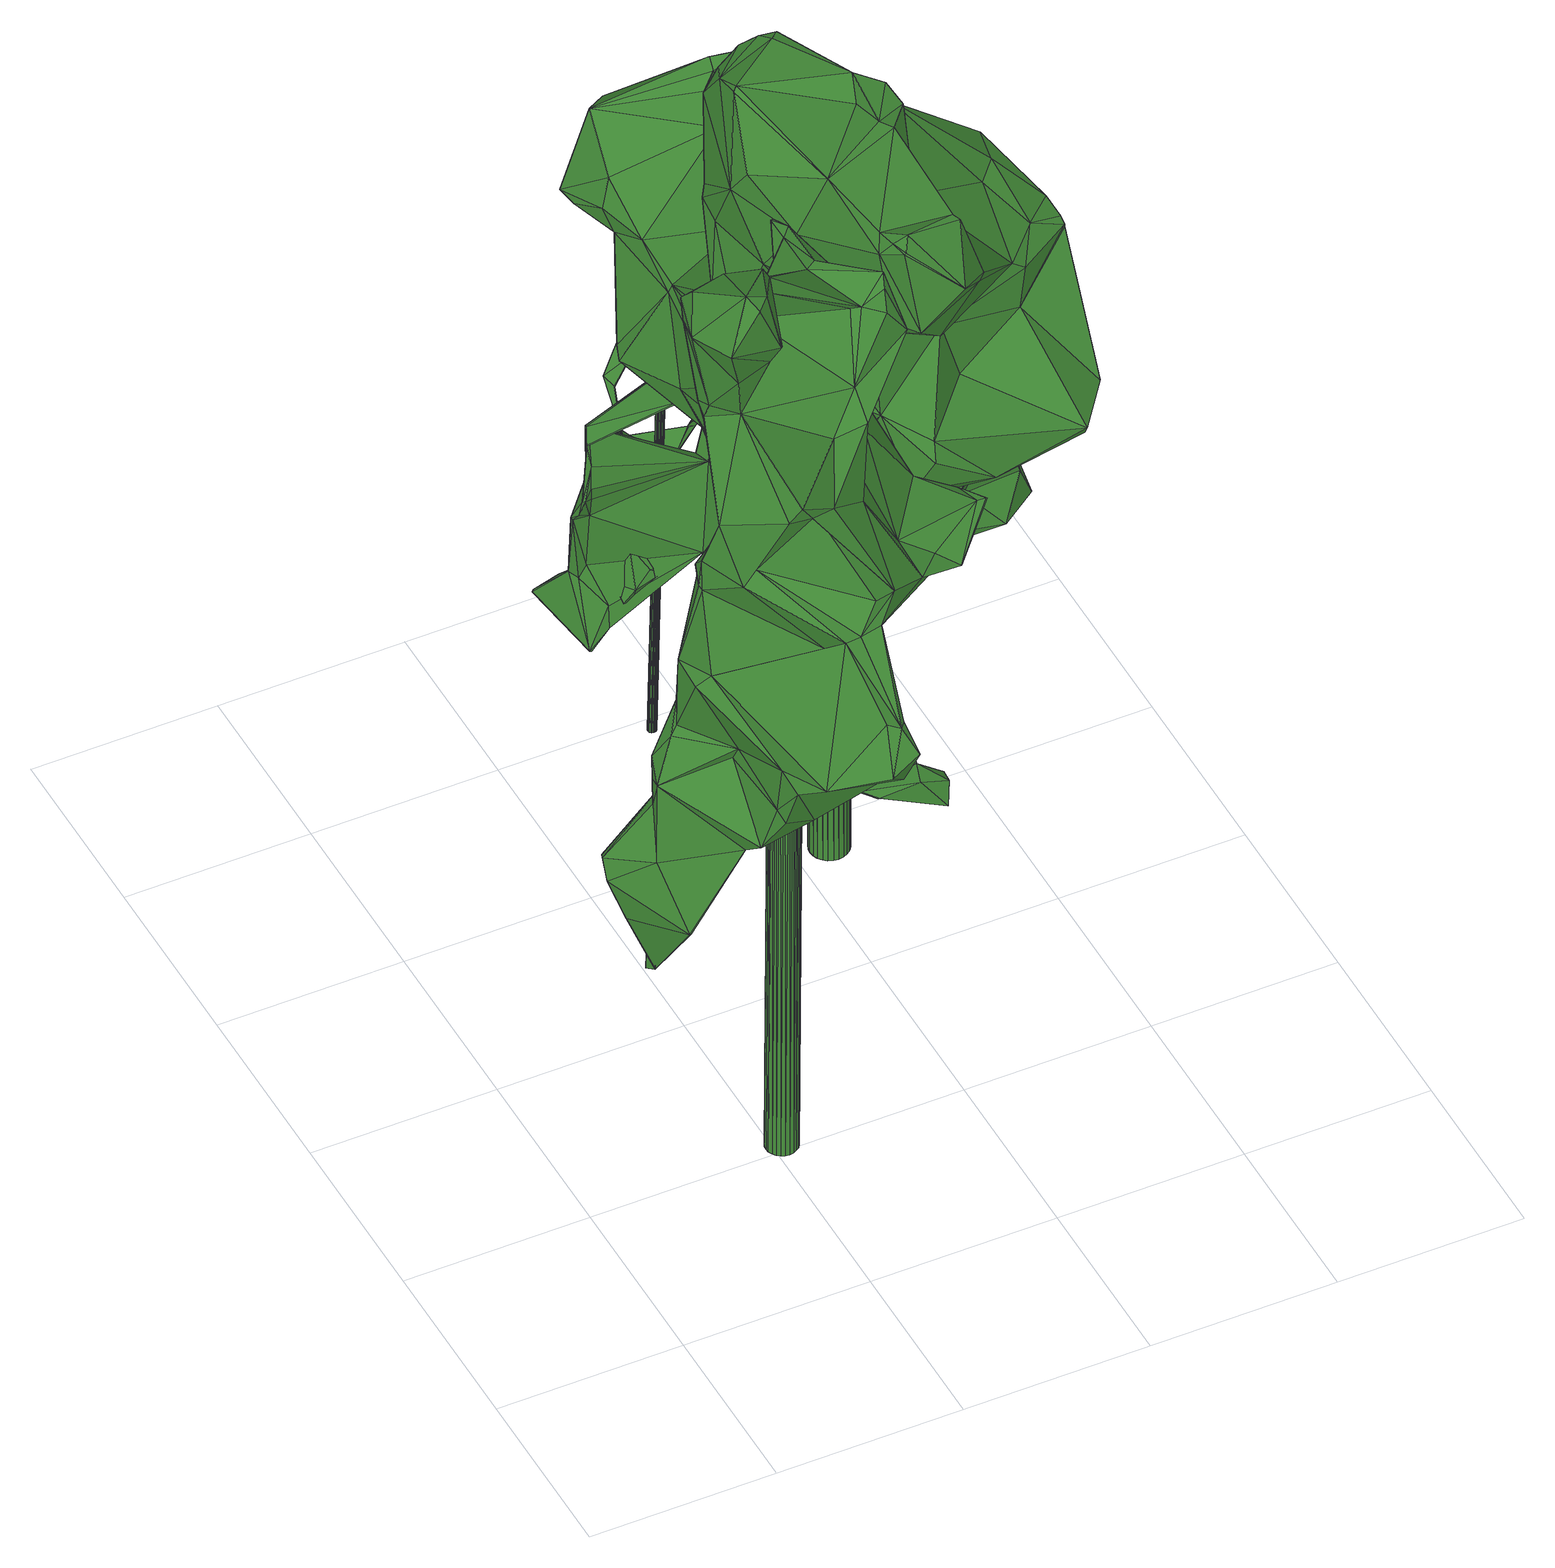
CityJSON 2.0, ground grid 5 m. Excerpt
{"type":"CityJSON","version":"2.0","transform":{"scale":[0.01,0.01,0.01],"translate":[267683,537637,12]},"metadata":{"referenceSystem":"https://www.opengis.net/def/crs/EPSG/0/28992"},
"CityObjects":{
"tree1":{"type":"SolitaryVegetationObject","attributes":{"gtid":11,"crown_width_m":8.42,"crown_median_z":32.4,"crown_r50_m":0.571,"crown_porosity":0.891,"trunk_H_m":19.71,"trunk_DBH_m":0.84,"trunk_radius_m":0.42,"trunk_base_height_m":12.69,"original_gtid":"11"},"geometry":[{"type":"Solid","lod":"3","boundaries":[[[[0,1,2]],[[3,4,5]],[[6,7,8]],[[9,10,11]],[[12,13,14]],[[15,16,17]],[[18,19,20]],[[21,22,23]],[[5,24,25]],[[26,27,28]],[[29,28,27]],[[30,31,32]],[[33,34,35]],[[36,37,38]],[[26,28,39]],[[40,31,41]],[[8,42,6]],[[43,44,45]],[[46,47,48]],[[49,50,51]],[[52,47,46]],[[53,54,55]],[[18,56,57]],[[58,47,59]],[[60,61,62]],[[63,62,61]],[[5,64,24]],[[65,0,66]],[[49,51,67]],[[68,34,69]],[[68,69,57]],[[45,10,43]],[[70,71,59]],[[13,42,8]],[[54,72,73]],[[74,11,45]],[[74,75,11]],[[73,76,77]],[[43,10,9]],[[23,29,27]],[[78,79,37]],[[80,81,82]],[[70,47,52]],[[83,84,85]],[[86,87,88]],[[57,61,18]],[[89,90,91]],[[92,81,80]],[[29,23,93]],[[94,95,96]],[[27,26,93]],[[27,93,97]],[[98,99,49]],[[100,99,98]],[[39,93,26]],[[101,97,93]],[[21,102,103]],[[20,56,18]],[[25,24,104]],[[44,105,45]],[[36,38,106]],[[4,107,100]],[[107,4,3]],[[36,76,37]],[[108,109,110]],[[39,29,93]],[[29,39,28]],[[111,6,42]],[[24,64,104]],[[112,113,41]],[[111,114,115]],[[113,97,101]],[[93,22,101]],[[116,87,108]],[[117,110,109]],[[118,9,119]],[[9,75,119]],[[120,121,122]],[[109,108,86]],[[50,123,124]],[[103,102,125]],[[53,55,78]],[[126,106,79]],[[126,127,106]],[[126,55,128]],[[43,115,114]],[[111,44,114]],[[43,114,44]],[[20,19,74]],[[15,129,16]],[[130,16,129]],[[131,63,132]],[[51,1,67]],[[130,17,16]],[[85,133,71]],[[85,95,133]],[[111,42,44]],[[134,135,136]],[[137,83,138]],[[43,118,115]],[[9,118,43]],[[130,139,17]],[[140,139,130]],[[141,142,119]],[[141,119,75]],[[119,135,118]],[[92,25,104]],[[92,80,25]],[[143,144,112]],[[32,145,122]],[[146,8,140]],[[59,47,70]],[[85,84,95]],[[147,148,149]],[[150,73,77]],[[95,84,96]],[[142,63,136]],[[99,35,123]],[[151,148,152]],[[70,52,153]],[[126,79,55]],[[154,155,156]],[[154,156,157]],[[13,12,42]],[[149,148,151]],[[105,12,20]],[[152,148,158]],[[158,148,2]],[[102,23,143]],[[107,76,36]],[[102,117,125]],[[44,42,12]],[[117,109,125]],[[159,3,160]],[[1,161,155]],[[151,162,163]],[[93,23,22]],[[97,144,27]],[[143,27,144]],[[112,102,143]],[[104,164,98]],[[64,164,104]],[[74,19,75]],[[165,166,48]],[[79,38,37]],[[111,115,6]],[[167,87,168]],[[58,169,165]],[[58,165,48]],[[69,34,36]],[[36,106,69]],[[4,98,164]],[[4,164,64]],[[112,144,113]],[[21,23,102]],[[23,27,143]],[[97,113,144]],[[96,170,133]],[[133,94,96]],[[129,140,130]],[[37,53,78]],[[5,4,64]],[[151,163,171]],[[60,18,61]],[[100,98,4]],[[150,54,73]],[[172,54,150]],[[173,122,145]],[[48,140,129]],[[157,174,13]],[[153,71,70]],[[155,2,1]],[[146,140,48]],[[133,170,175]],[[136,63,131]],[[83,137,175]],[[8,157,13]],[[165,176,158]],[[84,170,96]],[[162,177,160]],[[84,83,170]],[[167,149,171]],[[149,167,168]],[[79,78,55]],[[134,7,6]],[[151,171,149]],[[163,80,171]],[[101,40,113]],[[54,53,72]],[[34,107,36]],[[152,162,151]],[[167,80,88]],[[178,121,116]],[[173,145,82]],[[98,89,104]],[[104,179,92]],[[133,95,94]],[[174,14,13]],[[170,83,175]],[[40,32,31]],[[155,154,166]],[[88,80,180]],[[25,160,3]],[[155,166,165]],[[3,5,25]],[[116,168,87]],[[155,165,2]],[[2,165,158]],[[92,179,173]],[[92,173,81]],[[71,169,59]],[[139,136,131]],[[162,181,177]],[[105,74,45]],[[68,124,123]],[[68,123,34]],[[20,14,51]],[[51,14,174]],[[20,12,14]],[[80,163,25]],[[182,66,0]],[[65,66,67]],[[37,73,53]],[[156,174,157]],[[65,1,0]],[[9,11,75]],[[52,183,184]],[[108,30,178]],[[110,30,108]],[[21,185,180]],[[146,154,8]],[[157,8,154]],[[127,186,61]],[[182,147,168]],[[0,147,182]],[[10,45,11]],[[186,184,183]],[[19,187,141]],[[19,141,75]],[[155,161,156]],[[17,132,188]],[[63,188,132]],[[131,17,139]],[[8,7,140]],[[48,47,58]],[[100,107,34]],[[82,180,80]],[[21,103,185]],[[104,89,179]],[[189,179,89]],[[32,121,178]],[[113,40,41]],[[52,190,153]],[[184,190,52]],[[71,133,169]],[[59,169,58]],[[6,115,134]],[[136,139,7]],[[136,7,134]],[[48,154,146]],[[3,159,107]],[[44,12,105]],[[123,35,34]],[[57,69,191]],[[127,57,191]],[[22,180,101]],[[22,21,180]],[[168,147,149]],[[61,57,127]],[[168,116,182]],[[128,54,172]],[[80,167,171]],[[82,145,32]],[[136,135,119]],[[67,192,49]],[[88,180,185]],[[83,85,193]],[[184,186,127]],[[73,37,76]],[[50,20,51]],[[124,20,50]],[[1,65,67]],[[48,166,154]],[[105,20,74]],[[158,194,152]],[[91,98,49]],[[191,69,106]],[[191,106,127]],[[91,192,89]],[[91,49,192]],[[192,66,182]],[[2,148,0]],[[147,0,148]],[[102,112,110]],[[112,41,110]],[[192,67,66]],[[62,142,60]],[[142,136,119]],[[152,194,195]],[[153,190,138]],[[137,138,190]],[[137,190,126]],[[18,60,142]],[[18,142,187]],[[133,175,169]],[[73,72,53]],[[172,126,128]],[[182,189,89]],[[182,89,192]],[[124,56,20]],[[109,86,88]],[[88,185,109]],[[120,122,189]],[[153,193,71]],[[85,71,193]],[[138,193,153]],[[138,83,193]],[[131,132,17]],[[102,110,117]],[[159,177,181]],[[160,177,159]],[[127,126,190]],[[127,190,184]],[[106,38,79]],[[32,180,82]],[[40,180,32]],[[178,30,32]],[[101,180,40]],[[122,179,189]],[[137,196,175]],[[158,175,196]],[[63,61,188]],[[120,189,182]],[[178,116,108]],[[158,196,126]],[[49,99,50]],[[123,50,99]],[[99,33,35]],[[186,188,61]],[[183,188,186]],[[15,188,183]],[[120,116,121]],[[182,116,120]],[[108,87,86]],[[88,87,167]],[[52,46,183]],[[185,103,125]],[[185,125,109]],[[129,15,46]],[[46,48,129]],[[63,142,62]],[[183,46,15]],[[18,187,19]],[[140,7,139]],[[17,188,15]],[[76,107,159]],[[76,159,77]],[[34,33,100]],[[99,100,33]],[[41,31,110]],[[30,110,31]],[[162,160,163]],[[25,163,160]],[[68,56,124]],[[126,194,158]],[[162,152,181]],[[68,57,56]],[[77,181,195]],[[152,195,181]],[[77,159,181]],[[175,176,169]],[[118,135,115]],[[51,161,1]],[[134,115,135]],[[187,142,141]],[[174,161,51]],[[156,161,174]],[[91,90,98]],[[98,90,89]],[[169,176,165]],[[158,176,175]],[[128,55,54]],[[150,194,172]],[[77,194,150]],[[77,195,194]],[[126,172,194]],[[137,126,196]],[[82,81,173]],[[121,32,122]],[[122,173,179]],[[197,198,199]],[[197,199,200]],[[200,199,201]],[[200,201,202]],[[199,198,203]],[[199,203,201]],[[201,203,204]],[[201,204,202]],[[203,198,205]],[[203,205,204]],[[204,205,206]],[[204,206,202]],[[205,198,207]],[[205,207,206]],[[206,207,208]],[[206,208,202]],[[207,198,209]],[[207,209,208]],[[208,209,210]],[[208,210,202]],[[209,198,211]],[[209,211,210]],[[210,211,212]],[[210,212,202]],[[211,198,213]],[[211,213,212]],[[212,213,214]],[[212,214,202]],[[213,198,215]],[[213,215,214]],[[214,215,216]],[[214,216,202]],[[215,198,217]],[[215,217,216]],[[216,217,218]],[[216,218,202]],[[217,198,219]],[[217,219,218]],[[218,219,220]],[[218,220,202]],[[219,198,221]],[[219,221,220]],[[220,221,222]],[[220,222,202]],[[221,198,223]],[[221,223,222]],[[222,223,224]],[[222,224,202]],[[223,198,225]],[[223,225,224]],[[224,225,226]],[[224,226,202]],[[225,198,227]],[[225,227,226]],[[226,227,228]],[[226,228,202]],[[227,198,229]],[[227,229,228]],[[228,229,230]],[[228,230,202]],[[229,198,231]],[[229,231,230]],[[230,231,232]],[[230,232,202]],[[231,198,233]],[[231,233,232]],[[232,233,234]],[[232,234,202]],[[233,198,235]],[[233,235,234]],[[234,235,236]],[[234,236,202]],[[235,198,237]],[[235,237,236]],[[236,237,238]],[[236,238,202]],[[237,198,239]],[[237,239,238]],[[238,239,240]],[[238,240,202]],[[239,198,241]],[[239,241,240]],[[240,241,242]],[[240,242,202]],[[241,198,243]],[[241,243,242]],[[242,243,244]],[[242,244,202]],[[243,198,245]],[[243,245,244]],[[244,245,246]],[[244,246,202]],[[245,198,197]],[[245,197,246]],[[246,197,200]],[[246,200,202]]]]}]},
"tree2":{"type":"SolitaryVegetationObject","attributes":{"gtid":12,"crown_width_m":12.71,"crown_median_z":27.06,"crown_r50_m":0.659,"crown_porosity":0.856,"trunk_H_m":14.02,"trunk_DBH_m":1.04,"trunk_radius_m":0.52,"trunk_base_height_m":13.04,"original_gtid":"12"},"geometry":[{"type":"Solid","lod":"3","boundaries":[[[[247,248,249]],[[250,251,252]],[[253,254,255]],[[256,257,258]],[[259,260,261]],[[257,256,262]],[[263,264,265]],[[252,266,250]],[[267,268,269]],[[270,271,248]],[[272,273,274]],[[275,276,277]],[[275,277,278]],[[279,280,274]],[[281,282,283]],[[272,274,280]],[[284,285,286]],[[284,286,287]],[[288,289,290]],[[291,272,280]],[[292,293,294]],[[279,291,280]],[[295,285,296]],[[297,298,299]],[[256,300,301]],[[258,300,256]],[[302,303,304]],[[305,306,307]],[[274,308,279]],[[309,310,311]],[[312,313,261]],[[252,251,314]],[[315,316,317]],[[317,318,315]],[[319,320,321]],[[322,323,324]],[[325,326,327]],[[258,328,300]],[[329,328,258]],[[330,267,331]],[[253,332,333]],[[320,319,334]],[[335,336,337]],[[338,252,339]],[[340,341,342]],[[254,330,331]],[[343,311,247]],[[343,344,311]],[[345,346,347]],[[329,325,328]],[[263,325,329]],[[345,348,349]],[[350,250,266]],[[319,321,317]],[[350,251,250]],[[274,273,308]],[[351,352,353]],[[354,355,356]],[[270,357,358]],[[359,268,360]],[[269,268,359]],[[317,324,318]],[[361,362,363]],[[361,304,362]],[[364,365,257]],[[258,257,365]],[[366,367,368]],[[369,367,366]],[[370,371,372]],[[373,374,375]],[[261,260,359]],[[376,377,378]],[[377,379,378]],[[301,380,381]],[[364,329,365]],[[258,365,329]],[[252,338,266]],[[314,251,382]],[[383,368,384]],[[385,277,276]],[[386,387,388]],[[389,390,391]],[[392,317,316]],[[300,328,327]],[[300,327,301]],[[290,305,393]],[[394,395,310]],[[396,397,323]],[[366,398,399]],[[400,401,402]],[[288,403,289]],[[374,404,405]],[[383,406,407]],[[408,409,410]],[[411,412,388]],[[264,262,413]],[[264,329,364]],[[414,407,406]],[[415,416,417]],[[354,356,249]],[[354,249,418]],[[315,254,331]],[[419,295,420]],[[290,303,302]],[[290,302,421]],[[290,421,403]],[[290,403,288]],[[302,361,421]],[[393,303,290]],[[364,257,262]],[[364,262,264]],[[263,329,264]],[[373,375,366]],[[325,263,326]],[[422,423,424]],[[425,372,426]],[[427,428,429]],[[430,431,432]],[[290,289,305]],[[424,289,433]],[[434,435,436]],[[437,436,435]],[[356,376,247]],[[403,421,438]],[[429,376,439]],[[416,415,397]],[[393,305,307]],[[440,376,356]],[[441,442,443]],[[410,272,408]],[[385,276,444]],[[389,400,279]],[[445,298,297]],[[440,356,355]],[[440,355,422]],[[355,423,422]],[[355,354,423]],[[446,447,377]],[[448,449,411]],[[450,248,247]],[[451,452,453]],[[454,453,452]],[[301,381,455]],[[391,352,389]],[[353,456,351]],[[299,457,297]],[[448,458,434]],[[342,341,459]],[[460,461,462]],[[463,269,359]],[[464,269,463]],[[465,447,466]],[[360,299,359]],[[292,457,360]],[[467,295,296]],[[377,376,440]],[[468,449,405]],[[448,405,449]],[[278,277,385]],[[469,342,470]],[[345,271,346]],[[389,352,351]],[[391,390,384]],[[419,285,295]],[[471,428,472]],[[407,373,368]],[[473,474,475]],[[376,378,476]],[[477,445,478]],[[462,461,415]],[[417,462,415]],[[252,314,339]],[[351,456,401]],[[402,401,456]],[[479,323,322]],[[479,322,251]],[[353,367,480]],[[368,373,366]],[[481,479,251]],[[481,251,350]],[[380,409,482]],[[369,425,426]],[[483,481,484]],[[294,485,486]],[[429,428,343]],[[377,487,446]],[[488,310,309]],[[489,310,488]],[[489,488,309]],[[490,491,492]],[[444,399,398]],[[444,398,493]],[[284,494,396]],[[284,396,285]],[[366,260,259]],[[495,260,366]],[[414,326,265]],[[273,326,414]],[[396,323,483]],[[394,310,489]],[[460,462,287]],[[496,497,498]],[[470,459,499]],[[347,358,357]],[[342,459,470]],[[389,401,400]],[[418,249,271]],[[254,333,330]],[[259,313,425]],[[345,500,271]],[[418,271,500]],[[411,501,357]],[[411,357,448]],[[490,437,491]],[[502,503,504]],[[502,504,485]],[[291,505,465]],[[265,506,507]],[[429,508,427]],[[501,348,345]],[[311,509,510]],[[395,510,509]],[[349,500,345]],[[433,363,424]],[[319,317,392]],[[412,511,386]],[[462,417,512]],[[513,514,515]],[[383,407,368]],[[384,368,367]],[[343,247,429]],[[451,476,378]],[[477,298,445]],[[265,326,263]],[[348,411,388]],[[486,516,517]],[[387,289,518]],[[424,518,289]],[[351,401,389]],[[427,508,472]],[[384,353,391]],[[311,510,247]],[[426,519,367]],[[480,367,519]],[[455,307,306]],[[455,306,262]],[[434,520,282]],[[521,483,522]],[[291,408,272]],[[420,471,419]],[[423,518,424]],[[276,456,480]],[[276,480,519]],[[523,524,525]],[[466,408,291]],[[526,404,374]],[[485,255,315]],[[502,485,315]],[[306,525,507]],[[385,493,335]],[[306,506,413]],[[349,518,354]],[[287,286,460]],[[366,527,369]],[[475,332,473]],[[476,439,376]],[[289,403,438]],[[433,438,421]],[[397,502,324]],[[397,415,502]],[[356,247,249]],[[251,317,382]],[[321,382,317]],[[458,435,434]],[[262,306,413]],[[376,429,247]],[[360,457,299]],[[528,441,529]],[[530,412,449]],[[327,328,325]],[[433,361,363]],[[361,433,421]],[[380,301,327]],[[363,531,424]],[[262,256,455]],[[256,301,455]],[[293,360,268]],[[393,455,303]],[[307,455,393]],[[532,297,457]],[[532,457,292]],[[532,445,297]],[[528,529,533]],[[391,353,352]],[[445,532,534]],[[478,445,534]],[[259,527,366]],[[305,525,306]],[[495,463,260]],[[463,359,260]],[[315,535,316]],[[520,535,315]],[[397,396,494]],[[397,494,416]],[[425,369,527]],[[346,270,358]],[[347,346,358]],[[536,331,267]],[[450,270,248]],[[537,538,498]],[[539,396,483]],[[357,501,347]],[[540,474,473]],[[293,474,540]],[[525,541,523]],[[305,541,525]],[[461,460,503]],[[333,254,253]],[[251,322,317]],[[475,268,267]],[[267,330,475]],[[430,542,490]],[[491,437,394]],[[408,466,409]],[[275,456,276]],[[451,453,476]],[[482,362,304]],[[269,464,267]],[[543,406,390]],[[429,439,544]],[[407,545,373]],[[261,313,259]],[[316,546,547]],[[333,475,330]],[[455,381,548]],[[526,523,404]],[[430,490,492]],[[430,492,549]],[[312,261,516]],[[486,312,516]],[[472,428,427]],[[436,490,550]],[[306,507,506]],[[409,362,482]],[[466,551,409]],[[433,289,438]],[[409,551,531]],[[316,542,546]],[[539,521,489]],[[294,293,552]],[[504,499,485]],[[385,335,508]],[[448,434,553]],[[448,553,405]],[[529,536,464]],[[413,506,264]],[[506,265,264]],[[394,458,395]],[[554,343,428]],[[321,339,382]],[[426,367,369]],[[384,367,353]],[[382,339,314]],[[555,556,370]],[[549,431,430]],[[441,336,557]],[[345,347,501]],[[387,518,349]],[[331,283,315]],[[536,283,331]],[[515,371,556]],[[442,441,528]],[[453,454,439]],[[486,555,312]],[[486,499,555]],[[363,362,531]],[[454,558,514]],[[434,282,553]],[[281,553,282]],[[513,559,454]],[[407,414,507]],[[265,507,414]],[[496,538,340]],[[335,493,557]],[[454,544,439]],[[471,472,560]],[[560,472,561]],[[317,322,324]],[[423,354,518]],[[292,294,534]],[[499,459,555]],[[441,557,493]],[[556,555,459]],[[562,460,560]],[[498,563,537]],[[484,522,483]],[[562,560,561]],[[564,465,505]],[[564,505,379]],[[309,565,489]],[[467,565,309]],[[523,541,530]],[[359,516,261]],[[299,516,359]],[[249,248,271]],[[348,501,411]],[[514,278,426]],[[353,480,456]],[[561,337,562]],[[566,337,561]],[[310,395,509]],[[310,509,311]],[[489,521,316]],[[550,316,521]],[[475,474,268]],[[293,268,474]],[[561,496,566]],[[378,379,402]],[[379,377,465]],[[283,520,315]],[[521,522,492]],[[327,326,410]],[[294,255,485]],[[389,279,308]],[[465,466,291]],[[279,505,291]],[[450,247,510]],[[399,495,366]],[[259,425,527]],[[316,535,489]],[[340,469,562]],[[513,340,538]],[[342,469,340]],[[549,492,522]],[[450,510,395]],[[344,343,554]],[[567,443,566]],[[378,402,451]],[[311,344,309]],[[271,270,346]],[[339,321,320]],[[540,332,552]],[[556,459,341]],[[287,512,416]],[[416,512,417]],[[287,462,512]],[[498,454,563]],[[284,416,494]],[[287,416,284]],[[407,526,545]],[[568,449,468]],[[298,477,517]],[[520,283,282]],[[530,541,569]],[[305,569,541]],[[299,517,516]],[[292,534,532]],[[478,517,477]],[[478,534,517]],[[390,406,384]],[[383,384,406]],[[545,526,374]],[[373,545,374]],[[299,298,517]],[[415,461,503]],[[415,503,502]],[[339,570,338]],[[339,320,570]],[[481,350,570]],[[481,570,484]],[[338,570,266]],[[549,484,570]],[[323,479,483]],[[327,409,380]],[[410,409,327]],[[266,570,350]],[[483,479,481]],[[558,454,452]],[[558,452,451]],[[476,453,439]],[[402,558,451]],[[519,444,276]],[[385,444,493]],[[519,399,444]],[[405,375,374]],[[405,553,375]],[[419,560,571]],[[471,560,419]],[[424,531,572]],[[551,572,531]],[[357,395,458]],[[405,404,468]],[[370,372,425]],[[394,435,458]],[[437,435,394]],[[278,442,426]],[[492,550,521]],[[450,357,270]],[[395,357,450]],[[434,436,520]],[[465,377,447]],[[253,255,552]],[[294,552,255]],[[278,566,443]],[[483,521,539]],[[372,514,426]],[[504,562,469]],[[562,441,573]],[[533,442,528]],[[278,443,442]],[[543,414,406]],[[569,412,530]],[[315,255,254]],[[318,502,315]],[[526,407,524]],[[526,524,523]],[[468,404,523]],[[507,524,407]],[[568,530,449]],[[411,449,412]],[[525,524,507]],[[387,349,388]],[[294,517,534]],[[486,517,294]],[[289,511,305]],[[569,305,511]],[[386,511,289]],[[482,381,380]],[[560,460,571]],[[285,419,571]],[[490,436,437]],[[292,360,293]],[[446,551,447]],[[466,447,551]],[[573,441,443]],[[420,554,471]],[[379,505,402]],[[400,402,505]],[[400,505,279]],[[414,308,273]],[[543,390,308]],[[543,308,414]],[[389,308,390]],[[472,508,561]],[[448,357,458]],[[496,561,508]],[[496,498,538]],[[388,349,348]],[[278,544,566]],[[385,544,278]],[[508,544,385]],[[538,574,559]],[[563,559,574]],[[442,533,426]],[[399,533,495]],[[519,533,399]],[[519,426,533]],[[436,489,535]],[[436,535,520]],[[272,410,326]],[[272,326,273]],[[489,436,550]],[[548,381,304]],[[548,304,303]],[[467,575,295]],[[540,552,293]],[[498,497,454]],[[508,335,337]],[[323,397,324]],[[502,318,324]],[[267,464,536]],[[398,281,493]],[[496,567,566]],[[340,562,567]],[[340,567,496]],[[398,375,281]],[[281,375,553]],[[398,366,375]],[[275,558,456]],[[456,558,402]],[[278,558,275]],[[278,514,558]],[[485,499,486]],[[469,470,499]],[[469,499,504]],[[566,508,337]],[[556,371,370]],[[529,576,536]],[[361,302,304]],[[549,522,484]],[[563,454,559]],[[341,515,556]],[[544,454,497]],[[566,544,497]],[[508,429,544]],[[566,497,508]],[[496,508,497]],[[336,441,337]],[[562,337,441]],[[562,503,460]],[[504,503,562]],[[460,286,571]],[[285,571,286]],[[513,341,340]],[[495,533,529]],[[489,565,539]],[[489,550,394]],[[491,394,550]],[[523,568,468]],[[530,568,523]],[[464,495,529]],[[341,513,515]],[[513,454,514]],[[440,422,487]],[[440,487,377]],[[573,567,562]],[[574,538,537]],[[537,563,574]],[[538,559,513]],[[412,569,511]],[[424,446,487]],[[424,487,422]],[[333,332,475]],[[386,289,387]],[[552,332,253]],[[388,412,386]],[[473,332,540]],[[549,570,334]],[[465,564,577]],[[379,577,564]],[[379,465,577]],[[542,550,490]],[[316,550,542]],[[492,491,550]],[[536,576,283]],[[554,428,471]],[[573,443,567]],[[493,576,441]],[[529,441,576]],[[283,576,281]],[[463,495,464]],[[446,578,551]],[[446,424,578]],[[551,578,572]],[[424,572,578]],[[335,557,336]],[[554,420,575]],[[554,575,344]],[[295,575,420]],[[309,344,575]],[[309,575,467]],[[285,565,296]],[[303,455,548]],[[409,531,362]],[[396,565,285]],[[296,565,467]],[[539,565,396]],[[372,371,514]],[[515,514,371]],[[281,576,493]],[[549,334,431]],[[381,482,304]],[[320,334,570]],[[392,432,431]],[[392,547,432]],[[547,546,432]],[[316,547,392]],[[542,430,432]],[[546,542,432]],[[354,418,500]],[[354,500,349]],[[392,334,319]],[[431,334,392]],[[370,425,313]],[[555,313,312]],[[370,313,555]],[[579,580,581]],[[579,581,582]],[[582,581,583]],[[582,583,584]],[[581,580,585]],[[581,585,583]],[[583,585,586]],[[583,586,584]],[[585,580,587]],[[585,587,586]],[[586,587,588]],[[586,588,584]],[[587,580,589]],[[587,589,588]],[[588,589,590]],[[588,590,584]],[[589,580,591]],[[589,591,590]],[[590,591,592]],[[590,592,584]],[[591,580,593]],[[591,593,592]],[[592,593,594]],[[592,594,584]],[[593,580,595]],[[593,595,594]],[[594,595,596]],[[594,596,584]],[[595,580,597]],[[595,597,596]],[[596,597,598]],[[596,598,584]],[[597,580,599]],[[597,599,598]],[[598,599,600]],[[598,600,584]],[[599,580,601]],[[599,601,600]],[[600,601,602]],[[600,602,584]],[[601,580,603]],[[601,603,602]],[[602,603,604]],[[602,604,584]],[[603,580,605]],[[603,605,604]],[[604,605,606]],[[604,606,584]],[[605,580,607]],[[605,607,606]],[[606,607,608]],[[606,608,584]],[[607,580,609]],[[607,609,608]],[[608,609,610]],[[608,610,584]],[[609,580,611]],[[609,611,610]],[[610,611,612]],[[610,612,584]],[[611,580,613]],[[611,613,612]],[[612,613,614]],[[612,614,584]],[[613,580,615]],[[613,615,614]],[[614,615,616]],[[614,616,584]],[[615,580,617]],[[615,617,616]],[[616,617,618]],[[616,618,584]],[[617,580,619]],[[617,619,618]],[[618,619,620]],[[618,620,584]],[[619,580,621]],[[619,621,620]],[[620,621,622]],[[620,622,584]],[[621,580,623]],[[621,623,622]],[[622,623,624]],[[622,624,584]],[[623,580,625]],[[623,625,624]],[[624,625,626]],[[624,626,584]],[[625,580,627]],[[625,627,626]],[[626,627,628]],[[626,628,584]],[[627,580,579]],[[627,579,628]],[[628,579,582]],[[628,582,584]]]]}]},
"tree3":{"type":"SolitaryVegetationObject","attributes":{"gtid":234,"crown_width_m":3.8,"crown_median_z":23.73,"crown_r50_m":0.258,"crown_porosity":0.9,"trunk_H_m":10.65,"trunk_DBH_m":0.227,"trunk_radius_m":0.114,"trunk_base_height_m":13.08,"original_gtid":"261"},"geometry":[{"type":"Solid","lod":"3","boundaries":[[[[629,630,631]],[[630,632,631]],[[633,634,635]],[[636,637,638]],[[633,635,639]],[[633,639,640]],[[641,642,643]],[[644,645,646]],[[647,648,649]],[[650,651,652]],[[653,654,655]],[[656,657,653]],[[658,659,660]],[[661,643,662]],[[658,663,664]],[[658,664,665]],[[666,667,668]],[[669,652,651]],[[666,654,670]],[[635,671,672]],[[673,674,675]],[[644,676,677]],[[673,678,674]],[[673,629,678]],[[679,680,681]],[[675,682,673]],[[683,684,685]],[[684,683,686]],[[687,688,648]],[[666,670,657]],[[689,690,643]],[[667,691,655]],[[692,693,694]],[[695,693,692]],[[696,689,697]],[[698,699,665]],[[629,700,630]],[[667,655,668]],[[701,681,649]],[[702,659,698]],[[653,657,670]],[[675,703,629]],[[704,705,706]],[[677,645,644]],[[640,707,633]],[[708,709,710]],[[711,712,713]],[[630,650,632]],[[668,654,666]],[[629,703,678]],[[714,678,703]],[[675,714,703]],[[642,660,697]],[[675,674,714]],[[714,674,678]],[[710,715,716]],[[642,697,717]],[[718,719,720]],[[654,668,655]],[[690,689,720]],[[718,720,689]],[[650,705,704]],[[688,721,648]],[[716,722,723]],[[629,724,700]],[[708,725,726]],[[727,641,676]],[[728,721,729]],[[661,727,676]],[[667,730,691]],[[661,676,646]],[[646,676,644]],[[731,732,666]],[[629,682,675]],[[631,682,629]],[[733,720,711]],[[690,720,733]],[[711,720,719]],[[734,724,673]],[[679,681,701]],[[718,689,696]],[[735,736,730]],[[737,688,695]],[[737,695,692]],[[630,700,738]],[[663,658,739]],[[666,732,726]],[[740,652,669]],[[650,652,740]],[[650,740,741]],[[632,650,741]],[[706,705,683]],[[690,712,643]],[[645,742,646]],[[724,743,744]],[[740,745,746]],[[718,662,643]],[[666,730,667]],[[656,747,692]],[[640,748,749]],[[666,735,730]],[[666,726,735]],[[723,722,750]],[[730,736,691]],[[658,638,739]],[[729,751,752]],[[745,751,729]],[[702,753,662]],[[673,682,632]],[[671,635,634]],[[727,662,753]],[[631,632,682]],[[698,754,702]],[[650,630,738]],[[755,756,741]],[[706,741,756]],[[702,696,659]],[[696,697,659]],[[757,758,672]],[[641,643,676]],[[706,743,741]],[[660,638,658]],[[636,638,754]],[[632,734,673]],[[706,683,685]],[[686,706,685]],[[686,685,684]],[[679,759,680]],[[728,729,752]],[[752,751,669]],[[697,660,659]],[[760,633,707]],[[740,669,745]],[[745,729,716]],[[726,725,735]],[[761,755,723]],[[761,723,750]],[[694,704,756]],[[661,742,643]],[[718,702,662]],[[640,679,762]],[[716,723,745]],[[704,706,756]],[[687,728,695]],[[757,749,759]],[[663,721,647]],[[755,694,756]],[[761,694,755]],[[740,746,741]],[[755,741,746]],[[640,759,679]],[[708,747,656]],[[760,708,656]],[[761,709,656]],[[731,656,709]],[[760,656,653]],[[735,725,736]],[[687,648,647]],[[676,643,677]],[[736,725,760]],[[749,757,763]],[[643,712,719]],[[661,662,727]],[[648,663,764]],[[739,764,663]],[[752,765,704]],[[651,765,669]],[[673,724,629]],[[647,664,663]],[[649,664,647]],[[710,688,737]],[[710,737,692]],[[744,743,706]],[[683,705,744]],[[700,744,705]],[[700,705,738]],[[745,669,751]],[[748,762,701]],[[640,762,748]],[[701,762,679]],[[672,758,635]],[[704,765,650]],[[651,650,765]],[[669,765,752]],[[649,636,665]],[[681,636,649]],[[702,718,696]],[[702,754,753]],[[660,642,754]],[[659,699,698]],[[753,754,642]],[[680,759,748]],[[760,749,763]],[[665,699,658]],[[659,658,699]],[[766,636,681]],[[672,763,757]],[[719,712,711]],[[698,636,754]],[[648,721,663]],[[722,716,715]],[[722,715,750]],[[694,693,704]],[[760,725,708]],[[688,716,721]],[[761,692,694]],[[656,692,761]],[[759,749,748]],[[655,633,760]],[[655,760,653]],[[710,716,688]],[[692,708,710]],[[759,639,757]],[[646,742,661]],[[688,687,695]],[[687,721,728]],[[642,641,753]],[[727,753,641]],[[750,715,710]],[[645,677,742]],[[655,691,633]],[[643,742,677]],[[635,758,639]],[[708,692,747]],[[718,643,719]],[[711,713,733]],[[750,709,761]],[[690,733,713]],[[712,690,713]],[[750,710,709]],[[687,647,721]],[[729,721,716]],[[767,741,743]],[[665,664,649]],[[653,670,654]],[[741,767,632]],[[734,632,767]],[[649,648,637]],[[649,637,701]],[[723,746,745]],[[701,766,748]],[[723,755,746]],[[656,731,657]],[[666,657,731]],[[680,766,681]],[[748,766,680]],[[698,665,636]],[[633,763,634]],[[671,763,672]],[[634,763,671]],[[633,691,763]],[[691,760,763]],[[691,736,760]],[[749,760,707]],[[749,707,640]],[[731,709,732]],[[726,732,709]],[[708,726,709]],[[695,728,693]],[[683,744,686]],[[744,706,686]],[[700,724,744]],[[752,693,728]],[[704,693,752]],[[766,637,636]],[[766,701,637]],[[648,764,637]],[[758,757,639]],[[754,638,660]],[[767,743,734]],[[734,743,724]],[[738,705,650]],[[739,638,637]],[[739,637,764]],[[640,639,759]],[[697,689,717]],[[643,642,717]],[[643,717,689]],[[768,769,770]],[[768,770,771]],[[771,770,772]],[[771,772,773]],[[770,769,774]],[[770,774,772]],[[772,774,775]],[[772,775,773]],[[774,769,776]],[[774,776,775]],[[775,776,777]],[[775,777,773]],[[776,769,778]],[[776,778,777]],[[777,778,779]],[[777,779,773]],[[778,769,780]],[[778,780,779]],[[779,780,781]],[[779,781,773]],[[780,769,782]],[[780,782,781]],[[781,782,783]],[[781,783,773]],[[782,769,784]],[[782,784,783]],[[783,784,785]],[[783,785,773]],[[784,769,786]],[[784,786,785]],[[785,786,787]],[[785,787,773]],[[786,769,788]],[[786,788,787]],[[787,788,789]],[[787,789,773]],[[788,769,790]],[[788,790,789]],[[789,790,791]],[[789,791,773]],[[790,769,792]],[[790,792,791]],[[791,792,793]],[[791,793,773]],[[792,769,794]],[[792,794,793]],[[793,794,795]],[[793,795,773]],[[794,769,796]],[[794,796,795]],[[795,796,797]],[[795,797,773]],[[796,769,798]],[[796,798,797]],[[797,798,799]],[[797,799,773]],[[798,769,800]],[[798,800,799]],[[799,800,801]],[[799,801,773]],[[800,769,802]],[[800,802,801]],[[801,802,803]],[[801,803,773]],[[802,769,804]],[[802,804,803]],[[803,804,805]],[[803,805,773]],[[804,769,806]],[[804,806,805]],[[805,806,807]],[[805,807,773]],[[806,769,808]],[[806,808,807]],[[807,808,809]],[[807,809,773]],[[808,769,810]],[[808,810,809]],[[809,810,811]],[[809,811,773]],[[810,769,812]],[[810,812,811]],[[811,812,813]],[[811,813,773]],[[812,769,814]],[[812,814,813]],[[813,814,815]],[[813,815,773]],[[814,769,816]],[[814,816,815]],[[815,816,817]],[[815,817,773]],[[816,769,768]],[[816,768,817]],[[817,768,771]],[[817,771,773]]]]}]}
},
"vertices":[
[328,568,2032],[357,557,2095],[493,665,2002],[631,82,1782],[614,60,1787],[646,24,1719],[424,744,2633],[525,705,2636],[410,757,2552],[484,521,2873],[445,480,2872],[503,480,2729],[357,578,2520],[354,632,2494],[353,596,2470],[797,965,2553],[730,983,2635],[754,951,2630],[724,532,2464],[527,699,2633],[413,520,2517],[293,501,1026],[227,412,977],[228,591,922],[624,68,1608],[629,111,1595],[202,608,712],[203,604,805],[205,611,713],[230,597,747],[199,566,1370],[198,561,1290],[184,509,1401],[624,215,2071],[648,165,2136],[510,323,2325],[760,240,2070],[877,265,2040],[830,314,2058],[208,607,711],[181,505,1152],[92,616,1113],[342,689,2718],[430,524,2891],[301,559,2780],[337,415,2819],[782,890,2308],[773,911,2265],[714,874,2283],[344,365,2106],[418,269,2365],[312,434,2266],[882,900,2194],[1012,400,2092],[967,454,2071],[971,478,2079],[631,459,2395],[716,446,2421],[768,924,2200],[819,931,2178],[850,610,2590],[907,619,2504],[854,634,2648],[863,659,2678],[564,5,1687],[303,543,2052],[283,486,2036],[285,472,2128],[549,292,2342],[660,358,2263],[858,916,2183],[821,931,1996],[989,403,2085],[875,269,2037],[473,483,2696],[506,484,2728],[793,273,2035],[786,286,2033],[1009,398,2095],[987,404,2091],[477,254,1380],[385,220,1437],[353,290,1311],[888,933,1818],[840,973,1779],[855,982,1791],[261,566,1415],[280,587,1578],[362,454,1471],[284,418,1796],[492,290,1829],[519,277,1904],[395,175,1563],[211,573,734],[802,1004,1778],[839,993,1782],[801,999,1775],[137,581,925],[535,202,1980],[383,378,2137],[565,178,2008],[222,410,979],[315,638,1145],[377,571,1194],[437,107,1613],[385,475,2666],[751,355,2099],[614,166,2036],[241,590,1438],[396,665,1251],[222,589,1302],[347,711,2767],[102,642,1098],[95,598,1049],[358,671,2813],[455,696,2812],[274,588,1581],[399,674,1243],[534,646,2837],[555,650,2797],[251,538,1548],[234,534,1523],[362,431,1514],[478,263,2362],[443,248,2418],[401,670,1244],[882,537,2103],[767,565,2281],[933,498,2061],[760,995,2525],[724,983,2635],[738,775,2671],[777,778,2642],[760,958,1904],[493,694,2768],[551,681,2772],[710,760,2666],[909,839,2025],[913,841,2026],[729,924,2625],[700,918,2539],[552,663,2738],[794,637,2610],[207,616,943],[164,605,921],[357,450,1472],[708,895,2532],[407,628,1869],[452,645,1914],[539,560,1774],[840,323,2050],[584,546,1779],[648,536,1825],[921,869,2063],[632,665,2386],[558,606,2167],[505,514,2260],[407,710,2475],[621,664,2023],[586,247,1976],[594,127,1770],[443,513,2166],[625,522,1800],[512,359,1632],[593,97,1776],[640,758,2178],[672,730,2240],[399,451,1534],[319,606,1647],[769,914,2100],[848,953,1798],[500,372,1619],[891,505,2031],[380,257,1452],[361,615,2441],[769,926,1935],[761,880,2077],[564,265,1937],[202,576,1435],[381,232,1600],[342,352,1256],[604,327,1976],[251,531,1770],[943,812,2374],[930,765,2362],[373,547,1216],[907,724,2395],[772,652,2603],[828,780,2553],[249,432,1764],[835,799,2237],[677,465,2310],[287,474,2030],[888,938,1822],[688,513,2030],[682,325,2036],[782,804,2112],[567,525,69],[525,525,69],[566,536,69],[578,525,2040],[577,536,2040],[536,525,2040],[561,546,69],[573,546,2040],[555,555,69],[566,555,2040],[546,561,69],[557,562,2040],[536,566,69],[547,566,2040],[525,567,69],[536,567,2040],[514,566,69],[526,566,2040],[504,561,69],[515,562,2040],[495,555,69],[507,555,2041],[489,546,69],[500,546,2041],[484,536,69],[496,536,2041],[483,525,69],[494,525,2041],[484,514,69],[496,515,2041],[489,504,69],[500,504,2041],[495,495,69],[507,496,2041],[504,489,69],[515,489,2040],[514,484,69],[526,485,2040],[525,483,69],[536,483,2040],[536,484,69],[547,485,2040],[546,489,69],[557,489,2040],[555,495,69],[566,496,2040],[561,504,69],[573,504,2040],[566,514,69],[577,515,2040],
[1260,1755,2009],[964,1842,2126],[969,1853,2134],[635,1933,655],[718,1824,656],[631,1930,652],[784,1314,799],[814,1333,887],[944,1257,899],[881,714,2754],[887,653,2765],[924,650,2782],[1013,956,1259],[987,981,1238],[934,1013,1151],[863,679,2719],[1103,622,2580],[938,604,2491],[1025,675,2387],[562,1935,690],[689,1117,1036],[756,1051,811],[764,1018,1061],[751,1821,2082],[755,1958,2181],[1407,962,2357],[1342,856,2327],[1504,971,2304],[1342,1345,1724],[1088,1267,1826],[1311,1383,1691],[1320,1266,1436],[1515,994,2274],[1500,986,2322],[743,1246,1584],[730,1367,1631],[842,1397,1299],[1332,1767,938],[1461,1957,1168],[1424,1741,888],[1457,1775,806],[798,1416,2742],[775,1449,2639],[764,1339,2784],[1490,1043,2343],[961,939,740],[780,1161,712],[998,1182,863],[1376,2078,1272],[1255,2129,1218],[950,852,751],[1063,860,750],[911,875,772],[1066,692,2754],[1052,980,2804],[913,1355,2840],[766,1254,2830],[1044,1190,2812],[705,1160,2594],[797,995,2547],[723,1108,2678],[1338,878,2181],[1148,1925,1405],[1102,1647,1483],[1230,1876,1692],[1090,1143,1093],[1083,1117,1128],[630,1756,609],[961,1500,1120],[952,1777,1080],[907,1717,851],[1009,1687,910],[643,1812,840],[623,1813,805],[682,1770,725],[922,1736,846],[1003,1730,860],[1002,1724,860],[1117,629,2595],[1306,855,2356],[1090,948,2594],[1080,681,2742],[1017,524,2672],[780,1317,902],[896,1407,1116],[759,1293,682],[778,1314,801],[596,1790,1026],[1045,1580,1447],[1024,1498,1149],[1179,1643,1293],[557,1930,689],[624,1755,612],[1518,1378,1093],[1585,1312,1108],[1520,1373,1088],[1365,1874,1668],[1313,2043,1628],[604,1876,2036],[610,1877,2033],[617,1828,2024],[667,1739,2163],[672,1855,2291],[624,1921,727],[1442,952,1872],[1386,831,1832],[1357,817,1818],[945,1758,2428],[1111,1788,2340],[1123,1830,2264],[671,1718,2000],[654,1802,2015],[805,973,1062],[858,916,785],[937,1380,2831],[1051,1194,2794],[956,1350,2719],[896,610,2761],[900,610,2765],[949,961,1583],[1084,894,1651],[999,769,1809],[1086,909,1356],[1204,1209,1192],[1386,1280,1211],[1237,1088,1345],[901,924,1810],[710,1127,1836],[731,1133,1776],[1298,1705,2048],[1346,1511,2233],[1406,1395,1968],[1362,1374,2033],[1118,1065,2783],[1033,1021,2797],[681,1762,659],[1036,725,1922],[1196,721,1812],[1095,1453,1641],[906,1449,2390],[927,1689,2385],[914,1648,2300],[1494,761,1975],[1394,629,1970],[1420,694,1889],[639,1785,1027],[756,1248,2820],[781,1687,1524],[853,1641,1753],[1149,1881,1056],[1194,1722,862],[774,1236,1592],[989,981,1599],[1485,1056,2133],[1447,962,1880],[1430,1233,1890],[857,1423,2785],[711,1135,1982],[686,1202,1919],[1042,745,1974],[941,828,2033],[1370,1098,2471],[1112,1109,2754],[1321,1048,2456],[696,1619,2047],[849,1405,2206],[891,664,2493],[1124,873,2212],[1382,1639,781],[1381,1778,763],[1447,1785,739],[759,1957,2210],[1502,1952,1198],[1403,2039,1295],[898,1399,2818],[1070,1680,2453],[1044,1709,2459],[939,1413,2500],[1164,1015,1274],[1240,1077,1363],[1320,1817,1515],[1361,1875,1612],[1382,1640,1768],[602,1751,1113],[601,1765,1060],[608,1749,1112],[948,1418,2743],[635,1620,1675],[777,1682,1522],[811,1624,1468],[641,1806,1300],[881,1424,2777],[1470,1558,1799],[1164,1734,2326],[1159,1294,1157],[1240,1223,1291],[1335,1292,1357],[960,1212,1766],[1133,851,651],[1116,1474,2387],[1353,1192,2418],[716,1518,1952],[723,1512,1978],[941,1716,2100],[1447,1284,1875],[1446,1402,1767],[1488,1502,1802],[1521,1377,1498],[859,949,2742],[1243,1107,1881],[948,856,747],[647,1656,1692],[1482,1252,1094],[1433,1714,885],[1406,1598,790],[1497,1776,755],[941,1017,1175],[915,1055,1135],[1372,1144,2355],[1380,1175,2489],[1240,2153,1268],[691,1214,2062],[1417,1301,1159],[1443,1285,1132],[1416,1935,1317],[1325,1806,1466],[727,1277,622],[749,1191,699],[760,1280,763],[1482,1506,1824],[1140,861,723],[1153,916,701],[921,1741,850],[1091,926,1690],[647,1819,840],[1107,1136,2798],[943,1826,1068],[624,1816,1002],[1080,1228,935],[1089,1195,970],[1128,1571,2397],[1108,1859,1357],[1017,1846,1342],[632,1787,1254],[641,1813,1298],[633,1795,1148],[909,1372,1444],[1294,1770,905],[998,1020,1253],[1509,1481,1381],[1476,1414,1425],[1554,1529,1401],[1178,1243,1122],[684,1877,2269],[645,1731,2077],[1150,1575,894],[1279,1577,895],[1243,1572,921],[1454,1091,2172],[907,736,2399],[922,836,2348],[1183,1654,1497],[1100,1574,1704],[1111,1621,1853],[739,1371,2422],[1453,1796,760],[1547,1315,1236],[1459,1221,1470],[1535,1274,1230],[939,987,814],[1077,910,764],[936,1720,2416],[1016,979,1620],[825,1572,1447],[941,1823,1074],[633,1800,1061],[710,1143,2179],[827,1089,2265],[754,1083,2392],[738,1112,2027],[1057,925,1310],[1178,1220,1165],[1084,1160,1121],[697,1245,2183],[998,1164,2665],[1024,891,689],[1164,1076,1316],[1106,930,708],[1099,1650,1298],[908,1395,1127],[1621,1582,1403],[1581,1532,1384],[1021,1862,1124],[734,1278,620],[723,1280,2381],[636,1773,1198],[1189,903,2003],[1314,1389,1689],[907,964,1823],[632,1763,1134],[637,1773,1091],[1026,1131,2765],[593,1795,1029],[646,1809,1297],[1301,1180,2453],[766,1292,680],[691,1405,1739],[1334,1977,1569],[1171,1218,1130],[1485,1247,1097],[903,1443,1374],[1391,1333,1724],[1590,1498,1394],[1422,1860,1188],[1218,1680,1280],[1212,1609,1124],[1623,1579,1408],[1408,1074,2164],[1167,1963,1171],[1441,1406,1386],[1415,1323,1198],[695,1237,2115],[724,1352,2399],[607,1837,813],[1431,1869,1181],[1145,1103,2418],[1164,1295,1151],[1628,1579,1405],[1314,2093,1296],[848,1394,1301],[1228,1310,2055],[1195,1276,2317],[1127,1375,104],[1075,1375,104],[1125,1389,104],[1122,1365,1507],[1120,1378,1507],[1070,1364,1506],[1120,1401,104],[1115,1391,1507],[1111,1412,104],[1107,1401,1507],[1101,1420,104],[1096,1409,1507],[1088,1425,104],[1083,1415,1507],[1075,1427,104],[1070,1416,1507],[1061,1425,104],[1056,1414,1507],[1049,1420,104],[1044,1409,1507],[1038,1411,104],[1033,1401,1507],[1030,1401,104],[1025,1390,1506],[1025,1388,104],[1020,1377,1506],[1023,1375,104],[1018,1364,1506],[1025,1361,104],[1020,1350,1506],[1030,1349,104],[1025,1338,1506],[1039,1338,104],[1034,1327,1506],[1049,1330,104],[1045,1319,1506],[1062,1325,104],[1057,1314,1506],[1075,1323,104],[1071,1312,1506],[1089,1325,104],[1084,1314,1506],[1101,1330,104],[1097,1319,1506],[1112,1339,104],[1107,1328,1506],[1120,1349,104],[1115,1339,1506],[1125,1362,104],[1121,1351,1506],
[747,1776,708],[739,1740,777],[713,1752,733],[705,1791,772],[1095,1889,1339],[1125,1923,1330],[1121,1903,1365],[838,1987,1367],[844,1976,1304],[860,2038,1354],[1060,1896,1334],[1006,1847,1329],[981,1998,1541],[982,2018,1496],[968,2042,1542],[1004,2032,1662],[1004,2034,1663],[1002,2032,1663],[793,1964,1235],[795,1965,1233],[843,1974,1304],[741,1779,888],[731,1823,936],[720,1847,916],[1071,1882,1180],[1121,1903,1176],[1153,1920,1203],[979,1900,1084],[1038,1912,1101],[859,2041,1354],[859,2043,1435],[925,2027,1413],[978,2011,1573],[941,2012,1519],[783,2003,1242],[842,1976,1305],[835,1986,1367],[1100,1929,1052],[1154,1950,1173],[1164,1926,1176],[737,1846,976],[1096,1898,1170],[1125,1926,1330],[1103,1929,1338],[729,1834,729],[749,1882,657],[723,1865,656],[980,2009,1572],[1024,2067,1636],[752,1882,656],[973,1853,1337],[984,1896,1328],[946,1900,1323],[727,1833,727],[877,1741,844],[902,1735,844],[902,1737,845],[903,1738,844],[779,1898,1153],[781,1900,1152],[879,2115,1538],[888,2144,1574],[1151,1922,1203],[907,1864,1047],[837,1797,1017],[887,1777,1035],[777,1879,1100],[852,2059,1502],[882,2059,1472],[854,2012,1402],[852,2014,1401],[814,1746,798],[945,1900,1320],[925,2019,1493],[726,1864,655],[799,1764,962],[828,1750,818],[876,1743,845],[1060,1895,1330],[958,1899,1092],[959,1902,1077],[840,1978,1045],[891,2162,1618],[890,2133,1587],[893,2162,1617],[750,1881,654],[839,1980,1044],[791,1973,1055],[888,2071,1509],[850,2065,1537],[887,2132,1588],[885,2143,1575],[779,1900,1152],[838,1978,1043],[803,1867,1009],[815,1749,798],[1030,1931,1111],[1035,1976,1070],[979,1997,1541],[774,1878,1100],[772,1903,1084],[1143,1951,1172],[1026,1939,1071],[1035,1974,1068],[892,2164,1616],[784,1755,804],[1072,1935,1136],[1075,1915,1162],[774,1902,1084],[783,1751,817],[821,2047,1212],[722,1848,915],[757,1809,895],[1022,2066,1637],[828,1753,817],[829,1751,816],[753,1867,1000],[761,1825,952],[958,1896,1091],[984,1897,1326],[1038,1902,1328],[873,1985,1020],[752,1866,1002],[771,1863,1043],[981,2016,1497],[924,2024,1414],[831,1823,969],[818,1800,970],[1075,1913,1338],[1103,1914,1352],[1038,1901,1330],[1070,1885,1182],[908,1865,1045],[973,1854,1334],[1065,1906,1328],[822,2044,1211],[768,1804,949],[946,1902,1321],[784,1754,816],[886,1925,108],[875,1925,108],[886,1928,108],[900,1907,1173],[899,1910,1173],[889,1908,1173],[885,1931,108],[898,1913,1173],[883,1933,108],[897,1916,1173],[881,1935,108],[894,1918,1173],[878,1936,108],[892,1919,1173],[875,1936,108],[889,1919,1173],[872,1936,108],[886,1919,1173],[870,1935,108],[883,1918,1173],[867,1933,108],[881,1916,1173],[865,1931,108],[879,1914,1173],[864,1928,108],[878,1911,1173],[864,1925,108],[877,1908,1173],[864,1922,108],[878,1905,1173],[865,1919,108],[879,1902,1173],[867,1917,108],[880,1900,1173],[869,1915,108],[883,1898,1173],[872,1914,108],[885,1897,1173],[875,1914,108],[888,1896,1173],[878,1914,108],[891,1897,1173],[881,1915,108],[894,1898,1173],[883,1917,108],[896,1900,1173],[885,1919,108],[898,1902,1173],[886,1922,108],[899,1905,1173]
]}
